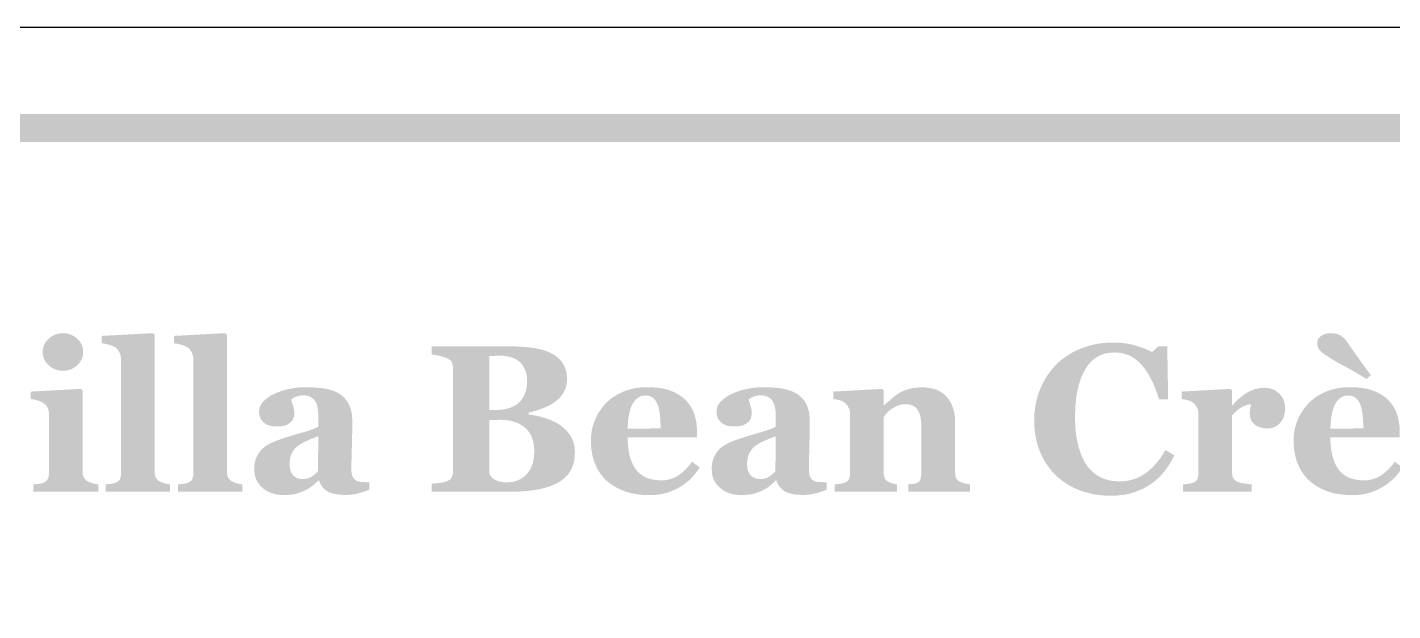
# Model space of a CAD drawing. Header units: millimetres. Extents: x 4 to 272, y 4 to 144.
# Drawn here: x 157.29 to 176.8, y 39.7 to 48.04 of the extents above; entities that cross this region are included whole.
import ezdxf

# ---------------------------------------------------------------- set-up
doc = ezdxf.new("R2010")
doc.units = ezdxf.units.MM
doc.layers.add('CUT', color=1, linetype='Continuous')
doc.layers.add('RASTER', color=7, linetype='Continuous')

msp = doc.modelspace()

# ---------------------------------------------------------------- hatches: boundary and pattern name
at = {"layer": 'RASTER'}
h = msp.add_hatch(color=7, dxfattribs=at)
h.paths.add_polyline_path([(141.2, 44.6), (141.234, 45.116), (141.337, 45.563), (141.509, 45.941), (141.75, 46.25), (142.059, 46.491), (142.438, 46.662), (142.884, 46.766), (143.4, 46.8), (200.6, 46.8), (201.116, 46.766), (201.563, 46.662), (201.941, 46.491), (202.25, 46.25), (202.491, 45.941), (202.663, 45.563), (202.766, 45.116), (202.8, 44.6), (202.8, 31.4), (202.766, 30.884), (202.663, 30.438), (202.491, 30.059), (202.25, 29.75), (201.941, 29.509), (201.563, 29.338), (201.116, 29.234), (200.6, 29.2), (143.4, 29.2), (142.884, 29.234), (142.438, 29.338), (142.059, 29.509), (141.75, 29.75), (141.509, 30.059), (141.337, 30.438), (141.234, 30.884), (141.2, 31.4)])
h.paths.add_polyline_path([(141.6, 44.6), (141.6, 31.4), (141.628, 30.978), (141.712, 30.613), (141.853, 30.303), (142.05, 30.05), (142.303, 29.853), (142.613, 29.712), (142.978, 29.628), (143.4, 29.6), (200.6, 29.6), (201.022, 29.628), (201.388, 29.712), (201.697, 29.853), (201.95, 30.05), (202.147, 30.303), (202.288, 30.612), (202.372, 30.978), (202.4, 31.4), (202.4, 44.6), (202.372, 45.022), (202.288, 45.387), (202.147, 45.697), (201.95, 45.95), (201.697, 46.147), (201.388, 46.288), (201.022, 46.372), (200.6, 46.4), (143.4, 46.4), (142.978, 46.372), (142.613, 46.288), (142.303, 46.147), (142.05, 45.95), (141.853, 45.697), (141.712, 45.387), (141.628, 45.022), (141.6, 44.6)], flags=0)
h = msp.add_hatch(color=7, dxfattribs=at)
h.paths.add_polyline_path([(158.307, 41.4), (157.381, 41.4), (157.381, 41.507), (157.39, 41.508), (157.4, 41.508), (157.409, 41.509), (157.419, 41.51), (157.428, 41.511), (157.437, 41.512), (157.446, 41.513), (157.456, 41.514), (157.465, 41.515), (157.473, 41.517), (157.482, 41.518), (157.49, 41.52), (157.497, 41.522), (157.505, 41.524), (157.512, 41.526), (157.519, 41.529), (157.53, 41.534), (157.54, 41.539), (157.55, 41.544), (157.558, 41.55), (157.566, 41.557), (157.573, 41.564), (157.579, 41.571), (157.584, 41.579), (157.589, 41.588), (157.593, 41.597), (157.596, 41.607), (157.599, 41.618), (157.601, 41.629), (157.602, 41.641), (157.603, 41.653), (157.604, 41.667), (157.604, 42.519), (157.603, 42.532), (157.602, 42.544), (157.6, 42.556), (157.598, 42.567), (157.594, 42.578), (157.59, 42.589), (157.586, 42.599), (157.58, 42.609), (157.574, 42.619), (157.568, 42.628), (157.561, 42.636), (157.554, 42.644), (157.546, 42.652), (157.538, 42.659), (157.53, 42.665), (157.521, 42.671), (157.514, 42.676), (157.507, 42.68), (157.498, 42.684), (157.488, 42.689), (157.478, 42.693), (157.467, 42.697), (157.455, 42.701), (157.442, 42.705), (157.428, 42.709), (157.416, 42.713), (157.403, 42.716), (157.391, 42.718), (157.379, 42.721), (157.367, 42.723), (157.355, 42.724), (157.344, 42.726), (157.344, 42.833), (158.062, 42.871), (158.084, 42.849), (158.084, 41.686), (158.084, 41.673), (158.085, 41.661), (158.087, 41.649), (158.089, 41.638), (158.093, 41.628), (158.096, 41.617), (158.101, 41.608), (158.106, 41.598), (158.112, 41.59), (158.118, 41.582), (158.125, 41.574), (158.133, 41.567), (158.141, 41.561), (158.15, 41.555), (158.159, 41.55), (158.169, 41.545), (158.176, 41.542), (158.184, 41.539), (158.192, 41.536), (158.2, 41.533), (158.208, 41.53), (158.216, 41.527), (158.225, 41.524), (158.233, 41.522), (158.242, 41.519), (158.251, 41.517), (158.26, 41.515), (158.269, 41.513), (158.278, 41.511), (158.288, 41.509), (158.297, 41.508), (158.307, 41.507)])
h.paths.add_polyline_path([(158.093, 43.398), (158.091, 43.371), (158.087, 43.344), (158.081, 43.319), (158.071, 43.295), (158.059, 43.272), (158.045, 43.25), (158.027, 43.228), (158.007, 43.208), (157.985, 43.19), (157.962, 43.174), (157.938, 43.161), (157.914, 43.15), (157.888, 43.141), (157.861, 43.135), (157.833, 43.131), (157.804, 43.13), (157.775, 43.131), (157.747, 43.135), (157.72, 43.141), (157.694, 43.15), (157.669, 43.161), (157.645, 43.174), (157.622, 43.19), (157.6, 43.208), (157.58, 43.228), (157.562, 43.25), (157.548, 43.272), (157.536, 43.295), (157.526, 43.319), (157.52, 43.344), (157.515, 43.371), (157.514, 43.398), (157.515, 43.425), (157.52, 43.452), (157.526, 43.477), (157.536, 43.501), (157.548, 43.525), (157.562, 43.547), (157.58, 43.568), (157.6, 43.588), (157.622, 43.607), (157.645, 43.623), (157.669, 43.637), (157.694, 43.648), (157.72, 43.656), (157.747, 43.663), (157.775, 43.666), (157.804, 43.668), (157.833, 43.666), (157.861, 43.663), (157.888, 43.656), (157.914, 43.648), (157.939, 43.637), (157.963, 43.623), (157.986, 43.607), (158.008, 43.588), (158.028, 43.568), (158.045, 43.547), (158.06, 43.525), (158.072, 43.501), (158.081, 43.477), (158.087, 43.452), (158.091, 43.425), (158.093, 43.398)])
for points in [[(159.333, 41.4), (158.415, 41.4), (158.415, 41.507), (158.425, 41.508), (158.434, 41.508), (158.443, 41.509), (158.453, 41.51), (158.462, 41.511), (158.471, 41.512), (158.48, 41.513), (158.489, 41.514), (158.498, 41.515), (158.506, 41.517), (158.515, 41.518), (158.523, 41.52), (158.531, 41.522), (158.538, 41.524), (158.546, 41.526), (158.553, 41.529), (158.564, 41.534), (158.574, 41.539), (158.584, 41.544), (158.592, 41.55), (158.6, 41.557), (158.606, 41.564), (158.612, 41.571), (158.616, 41.579), (158.62, 41.588), (158.624, 41.597), (158.627, 41.607), (158.629, 41.618), (158.631, 41.629), (158.632, 41.641), (158.633, 41.653), (158.633, 41.667), (158.633, 43.29), (158.633, 43.303), (158.632, 43.317), (158.63, 43.33), (158.628, 43.343), (158.624, 43.356), (158.621, 43.369), (158.616, 43.381), (158.611, 43.393), (158.605, 43.404), (158.598, 43.415), (158.591, 43.425), (158.584, 43.435), (158.576, 43.444), (158.568, 43.452), (158.559, 43.459), (158.55, 43.465), (158.542, 43.47), (158.533, 43.475), (158.524, 43.48), (158.513, 43.484), (158.501, 43.489), (158.489, 43.493), (158.476, 43.498), (158.461, 43.502), (158.447, 43.506), (158.432, 43.51), (158.419, 43.513), (158.405, 43.516), (158.392, 43.518), (158.38, 43.52), (158.368, 43.522), (158.356, 43.523), (158.356, 43.629), (159.093, 43.668), (159.115, 43.644), (159.115, 41.686), (159.116, 41.672), (159.116, 41.66), (159.118, 41.648), (159.12, 41.637), (159.123, 41.626), (159.126, 41.616), (159.13, 41.606), (159.134, 41.598), (159.139, 41.59), (159.145, 41.582), (159.152, 41.575), (159.159, 41.568), (159.167, 41.561), (159.176, 41.555), (159.186, 41.55), (159.196, 41.545), (159.203, 41.542), (159.211, 41.539), (159.218, 41.536), (159.226, 41.533), (159.234, 41.53), (159.241, 41.527), (159.249, 41.524), (159.257, 41.522), (159.266, 41.519), (159.274, 41.517), (159.283, 41.515), (159.292, 41.513), (159.302, 41.511), (159.312, 41.509), (159.323, 41.508), (159.333, 41.507)], [(160.366, 41.4), (159.448, 41.4), (159.448, 41.507), (159.457, 41.508), (159.467, 41.508), (159.476, 41.509), (159.485, 41.51), (159.495, 41.511), (159.504, 41.512), (159.513, 41.513), (159.522, 41.514), (159.531, 41.515), (159.539, 41.517), (159.548, 41.518), (159.556, 41.52), (159.563, 41.522), (159.571, 41.524), (159.578, 41.526), (159.585, 41.529), (159.597, 41.534), (159.607, 41.539), (159.616, 41.544), (159.625, 41.55), (159.632, 41.557), (159.639, 41.564), (159.644, 41.571), (159.649, 41.579), (159.653, 41.588), (159.657, 41.597), (159.659, 41.607), (159.662, 41.618), (159.664, 41.629), (159.665, 41.641), (159.666, 41.653), (159.666, 41.667), (159.666, 43.29), (159.666, 43.303), (159.665, 43.317), (159.663, 43.33), (159.66, 43.343), (159.657, 43.356), (159.653, 43.369), (159.649, 43.381), (159.643, 43.393), (159.637, 43.404), (159.631, 43.415), (159.624, 43.425), (159.617, 43.435), (159.609, 43.444), (159.601, 43.452), (159.592, 43.459), (159.583, 43.465), (159.575, 43.47), (159.566, 43.475), (159.556, 43.48), (159.546, 43.484), (159.534, 43.489), (159.522, 43.493), (159.508, 43.498), (159.494, 43.502), (159.479, 43.506), (159.465, 43.51), (159.451, 43.513), (159.438, 43.516), (159.425, 43.518), (159.413, 43.52), (159.401, 43.522), (159.389, 43.523), (159.389, 43.629), (160.126, 43.668), (160.148, 43.644), (160.148, 41.686), (160.148, 41.672), (160.149, 41.66), (160.151, 41.648), (160.153, 41.637), (160.155, 41.626), (160.159, 41.616), (160.163, 41.606), (160.167, 41.598), (160.172, 41.59), (160.178, 41.582), (160.185, 41.575), (160.192, 41.568), (160.2, 41.561), (160.209, 41.555), (160.218, 41.55), (160.229, 41.545), (160.236, 41.542), (160.243, 41.539), (160.251, 41.536), (160.259, 41.533), (160.266, 41.53), (160.274, 41.527), (160.282, 41.524), (160.29, 41.522), (160.298, 41.519), (160.307, 41.517), (160.316, 41.515), (160.325, 41.513), (160.335, 41.511), (160.345, 41.509), (160.355, 41.508), (160.366, 41.507)], [(172.768, 41.344), (172.711, 41.345), (172.655, 41.349), (172.6, 41.355), (172.546, 41.363), (172.493, 41.373), (172.441, 41.386), (172.39, 41.401), (172.34, 41.418), (172.291, 41.438), (172.243, 41.459), (172.198, 41.483), (172.153, 41.509), (172.111, 41.537), (172.07, 41.567), (172.03, 41.599), (171.993, 41.633), (171.957, 41.668), (171.924, 41.706), (171.893, 41.745), (171.863, 41.787), (171.835, 41.83), (171.81, 41.876), (171.786, 41.924), (171.764, 41.973), (171.745, 42.025), (171.728, 42.077), (171.713, 42.131), (171.702, 42.186), (171.692, 42.243), (171.686, 42.3), (171.682, 42.359), (171.681, 42.42), (171.682, 42.479), (171.686, 42.538), (171.693, 42.596), (171.702, 42.652), (171.714, 42.708), (171.728, 42.762), (171.745, 42.815), (171.765, 42.867), (171.787, 42.918), (171.811, 42.967), (171.838, 43.014), (171.866, 43.059), (171.897, 43.103), (171.93, 43.145), (171.964, 43.185), (172.001, 43.224), (172.04, 43.26), (172.08, 43.294), (172.122, 43.325), (172.166, 43.355), (172.212, 43.383), (172.259, 43.408), (172.309, 43.432), (172.36, 43.453), (172.413, 43.472), (172.467, 43.489), (172.522, 43.503), (172.577, 43.514), (172.634, 43.523), (172.691, 43.529), (172.749, 43.533), (172.809, 43.534), (172.851, 43.534), (172.893, 43.532), (172.934, 43.528), (172.974, 43.524), (173.013, 43.518), (173.051, 43.511), (173.088, 43.502), (173.124, 43.493), (173.158, 43.482), (173.192, 43.471), (173.224, 43.46), (173.255, 43.448), (173.284, 43.436), (173.312, 43.424), (173.339, 43.411), (173.364, 43.398), (173.455, 43.479), (173.582, 43.479), (173.595, 42.72), (173.466, 42.72), (173.438, 42.804), (173.409, 42.882), (173.378, 42.954), (173.345, 43.021), (173.312, 43.082), (173.277, 43.137), (173.24, 43.186), (173.203, 43.23), (173.163, 43.268), (173.122, 43.301), (173.078, 43.329), (173.032, 43.352), (172.984, 43.369), (172.934, 43.382), (172.882, 43.39), (172.828, 43.392), (172.761, 43.388), (172.698, 43.377), (172.64, 43.358), (172.585, 43.332), (172.535, 43.297), (172.489, 43.256), (172.447, 43.207), (172.409, 43.15), (172.375, 43.086), (172.346, 43.016), (172.321, 42.94), (172.301, 42.858), (172.285, 42.77), (172.274, 42.676), (172.267, 42.576), (172.265, 42.469), (172.266, 42.409), (172.268, 42.35), (172.272, 42.294), (172.277, 42.24), (172.284, 42.188), (172.293, 42.139), (172.303, 42.092), (172.314, 42.047), (172.327, 42.004), (172.341, 41.963), (172.355, 41.925), (172.371, 41.889), (172.387, 41.855), (172.405, 41.822), (172.423, 41.793), (172.442, 41.765), (172.464, 41.738), (172.487, 41.713), (172.51, 41.69), (172.535, 41.668), (172.561, 41.649), (172.587, 41.631), (172.615, 41.615), (172.643, 41.601), (172.672, 41.589), (172.702, 41.579), (172.733, 41.57), (172.765, 41.562), (172.797, 41.557), (172.831, 41.553), (172.865, 41.55), (172.899, 41.549), (172.95, 41.551), (172.999, 41.556), (173.047, 41.565), (173.093, 41.577), (173.138, 41.593), (173.182, 41.612), (173.224, 41.635), (173.265, 41.661), (173.305, 41.69), (173.343, 41.724), (173.381, 41.76), (173.418, 41.801), (173.454, 41.845), (173.489, 41.892), (173.524, 41.943), (173.557, 41.998), (173.683, 41.921), (173.667, 41.89), (173.651, 41.859), (173.633, 41.829), (173.616, 41.799), (173.598, 41.771), (173.579, 41.743), (173.559, 41.717), (173.54, 41.691), (173.519, 41.666), (173.498, 41.642), (173.476, 41.618), (173.453, 41.596), (173.429, 41.575), (173.405, 41.554), (173.379, 41.534), (173.354, 41.516), (173.324, 41.496), (173.294, 41.478), (173.263, 41.46), (173.232, 41.444), (173.199, 41.429), (173.166, 41.415), (173.132, 41.402), (173.098, 41.39), (173.062, 41.379), (173.025, 41.37), (172.986, 41.362), (172.945, 41.356), (172.903, 41.351), (172.86, 41.347), (172.814, 41.345), (172.768, 41.344)], [(170.764, 41.4), (169.882, 41.4), (169.882, 41.507), (169.889, 41.508), (169.896, 41.508), (169.904, 41.509), (169.913, 41.51), (169.921, 41.511), (169.93, 41.512), (169.94, 41.513), (169.949, 41.514), (169.959, 41.515), (169.968, 41.517), (169.976, 41.518), (169.984, 41.52), (169.991, 41.522), (169.998, 41.524), (170.004, 41.526), (170.009, 41.529), (170.017, 41.533), (170.024, 41.538), (170.03, 41.543), (170.036, 41.549), (170.041, 41.555), (170.046, 41.561), (170.05, 41.568), (170.053, 41.576), (170.056, 41.584), (170.059, 41.593), (170.061, 41.603), (170.063, 41.614), (170.065, 41.626), (170.066, 41.638), (170.066, 41.652), (170.066, 41.667), (170.066, 42.352), (170.066, 42.388), (170.063, 42.422), (170.059, 42.454), (170.053, 42.483), (170.045, 42.51), (170.036, 42.535), (170.024, 42.557), (170.011, 42.577), (169.997, 42.595), (169.981, 42.61), (169.963, 42.623), (169.944, 42.634), (169.922, 42.642), (169.9, 42.648), (169.876, 42.651), (169.85, 42.652), (169.835, 42.652), (169.821, 42.651), (169.807, 42.65), (169.793, 42.648), (169.78, 42.646), (169.766, 42.643), (169.753, 42.639), (169.74, 42.635), (169.728, 42.63), (169.715, 42.625), (169.703, 42.619), (169.69, 42.613), (169.678, 42.607), (169.666, 42.599), (169.654, 42.592), (169.642, 42.584), (169.631, 42.576), (169.621, 42.569), (169.612, 42.561), (169.603, 42.554), (169.595, 42.546), (169.587, 42.539), (169.58, 42.531), (169.573, 42.524), (169.567, 42.516), (169.561, 42.509), (169.555, 42.501), (169.55, 42.495), (169.545, 42.488), (169.54, 42.482), (169.535, 42.475), (169.53, 42.469), (169.53, 41.683), (169.531, 41.67), (169.531, 41.658), (169.532, 41.647), (169.534, 41.636), (169.536, 41.625), (169.539, 41.615), (169.541, 41.606), (169.545, 41.597), (169.549, 41.589), (169.553, 41.581), (169.559, 41.574), (169.564, 41.567), (169.571, 41.561), (169.578, 41.555), (169.585, 41.55), (169.593, 41.545), (169.599, 41.542), (169.606, 41.539), (169.612, 41.536), (169.62, 41.533), (169.627, 41.53), (169.635, 41.527), (169.643, 41.524), (169.652, 41.522), (169.661, 41.519), (169.669, 41.517), (169.678, 41.515), (169.687, 41.513), (169.695, 41.511), (169.704, 41.509), (169.712, 41.508), (169.721, 41.507), (169.721, 41.4), (168.83, 41.4), (168.83, 41.507), (168.839, 41.508), (168.848, 41.509), (168.858, 41.509), (168.867, 41.51), (168.876, 41.511), (168.885, 41.513), (168.895, 41.514), (168.904, 41.515), (168.913, 41.516), (168.922, 41.518), (168.931, 41.519), (168.939, 41.521), (168.946, 41.523), (168.954, 41.525), (168.961, 41.527), (168.968, 41.529), (168.979, 41.533), (168.989, 41.538), (168.999, 41.543), (169.007, 41.549), (169.015, 41.556), (169.022, 41.563), (169.027, 41.571), (169.032, 41.579), (169.036, 41.587), (169.04, 41.597), (169.043, 41.607), (169.045, 41.618), (169.047, 41.629), (169.049, 41.641), (169.05, 41.653), (169.05, 41.667), (169.05, 42.519), (169.049, 42.53), (169.048, 42.542), (169.047, 42.553), (169.044, 42.564), (169.041, 42.575), (169.037, 42.586), (169.032, 42.597), (169.026, 42.608), (169.02, 42.619), (169.014, 42.629), (169.007, 42.639), (168.999, 42.648), (168.991, 42.657), (168.983, 42.665), (168.974, 42.673), (168.965, 42.68), (168.958, 42.685), (168.951, 42.689), (168.943, 42.693), (168.935, 42.696), (168.926, 42.7), (168.917, 42.703), (168.908, 42.707), (168.898, 42.71), (168.888, 42.712), (168.878, 42.715), (168.867, 42.717), (168.856, 42.719), (168.845, 42.721), (168.833, 42.723), (168.822, 42.724), (168.81, 42.726), (168.81, 42.833), (169.508, 42.871), (169.53, 42.849), (169.53, 42.636), (169.536, 42.636), (169.547, 42.646), (169.558, 42.656), (169.569, 42.666), (169.582, 42.677), (169.594, 42.688), (169.608, 42.699), (169.621, 42.712), (169.636, 42.724), (169.65, 42.737), (169.664, 42.749), (169.678, 42.76), (169.692, 42.771), (169.706, 42.781), (169.719, 42.79), (169.732, 42.799), (169.744, 42.808), (169.758, 42.816), (169.773, 42.825), (169.79, 42.833), (169.807, 42.84), (169.825, 42.848), (169.844, 42.855), (169.865, 42.861), (169.886, 42.868), (169.908, 42.874), (169.931, 42.879), (169.954, 42.883), (169.977, 42.886), (170.001, 42.889), (170.025, 42.891), (170.049, 42.892), (170.074, 42.893), (170.132, 42.891), (170.186, 42.884), (170.236, 42.874), (170.283, 42.859), (170.326, 42.84), (170.365, 42.816), (170.4, 42.789), (170.432, 42.757), (170.46, 42.722), (170.484, 42.684), (170.505, 42.643), (170.521, 42.6), (170.534, 42.553), (170.544, 42.504), (170.549, 42.452), (170.551, 42.398), (170.551, 41.68), (170.552, 41.667), (170.552, 41.654), (170.554, 41.642), (170.555, 41.631), (170.558, 41.621), (170.56, 41.611), (170.564, 41.602), (170.567, 41.593), (170.572, 41.586), (170.577, 41.578), (170.583, 41.571), (170.59, 41.564), (170.598, 41.558), (170.607, 41.552), (170.617, 41.547), (170.627, 41.542), (170.633, 41.54), (170.64, 41.537), (170.647, 41.534), (170.654, 41.532), (170.661, 41.529), (170.669, 41.527), (170.677, 41.524), (170.685, 41.522), (170.694, 41.519), (170.703, 41.517), (170.712, 41.515), (170.722, 41.513), (170.732, 41.511), (170.742, 41.509), (170.753, 41.508), (170.764, 41.507)], [(175.267, 42.585), (175.266, 42.558), (175.262, 42.531), (175.257, 42.505), (175.249, 42.481), (175.24, 42.456), (175.228, 42.433), (175.214, 42.411), (175.198, 42.39), (175.18, 42.37), (175.161, 42.353), (175.14, 42.338), (175.118, 42.326), (175.095, 42.317), (175.07, 42.311), (175.044, 42.307), (175.016, 42.305), (174.99, 42.306), (174.965, 42.309), (174.941, 42.313), (174.917, 42.319), (174.895, 42.326), (174.874, 42.336), (174.854, 42.347), (174.835, 42.359), (174.818, 42.374), (174.803, 42.39), (174.79, 42.407), (174.78, 42.426), (174.772, 42.447), (174.766, 42.47), (174.762, 42.494), (174.761, 42.519), (174.761, 42.532), (174.762, 42.543), (174.762, 42.554), (174.763, 42.565), (174.764, 42.574), (174.765, 42.583), (174.767, 42.591), (174.769, 42.599), (174.77, 42.606), (174.772, 42.613), (174.774, 42.62), (174.776, 42.627), (174.777, 42.633), (174.779, 42.64), (174.78, 42.646), (174.782, 42.652), (174.765, 42.651), (174.748, 42.648), (174.73, 42.644), (174.713, 42.639), (174.695, 42.633), (174.677, 42.625), (174.658, 42.616), (174.64, 42.606), (174.621, 42.594), (174.603, 42.582), (174.586, 42.568), (174.569, 42.554), (174.553, 42.539), (174.537, 42.523), (174.522, 42.506), (174.508, 42.488), (174.508, 41.684), (174.508, 41.672), (174.509, 41.66), (174.51, 41.648), (174.512, 41.637), (174.514, 41.627), (174.517, 41.617), (174.52, 41.608), (174.524, 41.599), (174.528, 41.591), (174.533, 41.583), (174.539, 41.576), (174.546, 41.569), (174.553, 41.563), (174.56, 41.557), (174.569, 41.551), (174.578, 41.546), (174.587, 41.543), (174.597, 41.539), (174.608, 41.535), (174.62, 41.532), (174.634, 41.528), (174.649, 41.525), (174.665, 41.522), (174.683, 41.519), (174.7, 41.517), (174.717, 41.514), (174.732, 41.512), (174.745, 41.511), (174.758, 41.509), (174.769, 41.508), (174.779, 41.507), (174.788, 41.507), (174.788, 41.4), (173.808, 41.4), (173.808, 41.507), (173.817, 41.508), (173.826, 41.509), (173.835, 41.509), (173.844, 41.51), (173.854, 41.511), (173.863, 41.513), (173.872, 41.514), (173.882, 41.515), (173.891, 41.516), (173.9, 41.518), (173.908, 41.519), (173.916, 41.521), (173.924, 41.523), (173.931, 41.525), (173.939, 41.527), (173.945, 41.529), (173.957, 41.533), (173.967, 41.538), (173.976, 41.543), (173.985, 41.549), (173.992, 41.556), (173.999, 41.563), (174.005, 41.571), (174.01, 41.579), (174.014, 41.587), (174.017, 41.597), (174.02, 41.607), (174.023, 41.618), (174.025, 41.629), (174.026, 41.641), (174.027, 41.653), (174.027, 41.667), (174.027, 42.519), (174.027, 42.532), (174.026, 42.545), (174.024, 42.557), (174.021, 42.569), (174.018, 42.581), (174.013, 42.592), (174.008, 42.603), (174.002, 42.614), (173.996, 42.624), (173.989, 42.633), (173.982, 42.643), (173.975, 42.651), (173.967, 42.659), (173.959, 42.667), (173.951, 42.674), (173.942, 42.68), (173.936, 42.685), (173.928, 42.689), (173.921, 42.693), (173.913, 42.696), (173.904, 42.7), (173.895, 42.703), (173.886, 42.707), (173.876, 42.71), (173.866, 42.712), (173.855, 42.715), (173.844, 42.717), (173.833, 42.719), (173.822, 42.721), (173.811, 42.723), (173.799, 42.724), (173.787, 42.726), (173.787, 42.833), (174.486, 42.871), (174.508, 42.849), (174.508, 42.636), (174.514, 42.636), (174.539, 42.665), (174.565, 42.692), (174.591, 42.717), (174.618, 42.741), (174.645, 42.763), (174.672, 42.784), (174.7, 42.803), (174.728, 42.82), (174.757, 42.836), (174.786, 42.849), (174.815, 42.861), (174.844, 42.87), (174.874, 42.877), (174.904, 42.883), (174.934, 42.886), (174.965, 42.887), (174.998, 42.886), (175.03, 42.882), (175.059, 42.875), (175.088, 42.866), (175.114, 42.854), (175.139, 42.839), (175.162, 42.822), (175.184, 42.803), (175.203, 42.781), (175.22, 42.757), (175.234, 42.733), (175.246, 42.706), (175.255, 42.678), (175.261, 42.649), (175.265, 42.618), (175.267, 42.585)]]:
    msp.add_hatch(color=7, dxfattribs=at).paths.add_polyline_path(points)
h = msp.add_hatch(color=7, dxfattribs=at)
h.paths.add_polyline_path([(176.942, 41.75), (176.929, 41.729), (176.915, 41.709), (176.901, 41.689), (176.886, 41.669), (176.87, 41.649), (176.854, 41.63), (176.836, 41.611), (176.819, 41.593), (176.8, 41.574), (176.781, 41.557), (176.761, 41.54), (176.741, 41.524), (176.72, 41.508), (176.699, 41.494), (176.677, 41.479), (176.654, 41.466), (176.629, 41.452), (176.605, 41.44), (176.58, 41.428), (176.555, 41.417), (176.53, 41.407), (176.505, 41.398), (176.48, 41.389), (176.455, 41.382), (176.43, 41.375), (176.403, 41.369), (176.376, 41.364), (176.347, 41.36), (176.318, 41.357), (176.288, 41.355), (176.257, 41.354), (176.225, 41.353), (176.171, 41.354), (176.12, 41.357), (176.07, 41.362), (176.023, 41.369), (175.977, 41.377), (175.933, 41.388), (175.891, 41.4), (175.85, 41.415), (175.812, 41.431), (175.775, 41.448), (175.74, 41.467), (175.707, 41.487), (175.675, 41.508), (175.645, 41.531), (175.617, 41.555), (175.59, 41.58), (175.566, 41.607), (175.542, 41.635), (175.521, 41.663), (175.501, 41.694), (175.482, 41.725), (175.466, 41.757), (175.451, 41.791), (175.437, 41.826), (175.425, 41.861), (175.415, 41.898), (175.406, 41.935), (175.399, 41.973), (175.394, 42.012), (175.39, 42.051), (175.388, 42.091), (175.387, 42.132), (175.388, 42.17), (175.39, 42.206), (175.394, 42.243), (175.4, 42.279), (175.408, 42.314), (175.418, 42.35), (175.429, 42.384), (175.442, 42.419), (175.456, 42.453), (175.472, 42.485), (175.489, 42.517), (175.508, 42.548), (175.528, 42.578), (175.55, 42.607), (175.573, 42.635), (175.598, 42.663), (175.623, 42.688), (175.651, 42.712), (175.68, 42.735), (175.71, 42.757), (175.742, 42.777), (175.776, 42.796), (175.812, 42.814), (175.849, 42.831), (175.887, 42.846), (175.927, 42.859), (175.968, 42.87), (176.009, 42.879), (176.052, 42.887), (176.096, 42.892), (176.142, 42.895), (176.188, 42.896), (176.238, 42.895), (176.286, 42.892), (176.331, 42.889), (176.375, 42.883), (176.416, 42.876), (176.454, 42.868), (176.491, 42.857), (176.525, 42.846), (176.557, 42.833), (176.588, 42.819), (176.617, 42.803), (176.645, 42.786), (176.672, 42.769), (176.697, 42.75), (176.721, 42.729), (176.743, 42.708), (176.763, 42.687), (176.782, 42.664), (176.799, 42.641), (176.815, 42.617), (176.83, 42.592), (176.843, 42.566), (176.855, 42.539), (176.865, 42.511), (176.874, 42.483), (176.881, 42.454), (176.888, 42.424), (176.893, 42.395), (176.897, 42.365), (176.9, 42.335), (176.902, 42.304), (176.903, 42.273), (176.903, 42.178), (175.913, 42.178), (175.914, 42.105), (175.92, 42.037), (175.929, 41.973), (175.942, 41.913), (175.958, 41.859), (175.978, 41.808), (176.001, 41.762), (176.028, 41.721), (176.059, 41.684), (176.095, 41.652), (176.134, 41.625), (176.178, 41.603), (176.226, 41.586), (176.279, 41.574), (176.335, 41.567), (176.396, 41.564), (176.43, 41.565), (176.463, 41.569), (176.495, 41.575), (176.527, 41.583), (176.557, 41.594), (176.587, 41.606), (176.616, 41.622), (176.644, 41.64), (176.671, 41.659), (176.696, 41.68), (176.721, 41.702), (176.745, 41.725), (176.768, 41.75), (176.79, 41.775), (176.811, 41.802), (176.831, 41.831)])
h.paths.add_polyline_path([(176.383, 42.307), (176.383, 42.329), (176.382, 42.351), (176.382, 42.373), (176.381, 42.396), (176.379, 42.418), (176.378, 42.441), (176.376, 42.464), (176.374, 42.487), (176.372, 42.509), (176.369, 42.531), (176.366, 42.551), (176.362, 42.571), (176.358, 42.589), (176.353, 42.606), (176.349, 42.623), (176.343, 42.638), (176.337, 42.654), (176.33, 42.67), (176.322, 42.685), (176.314, 42.698), (176.305, 42.711), (176.296, 42.722), (176.286, 42.732), (176.275, 42.742), (176.264, 42.75), (176.252, 42.757), (176.24, 42.763), (176.226, 42.768), (176.212, 42.772), (176.198, 42.775), (176.182, 42.776), (176.166, 42.777), (176.139, 42.775), (176.112, 42.77), (176.088, 42.761), (176.065, 42.748), (176.043, 42.732), (176.022, 42.713), (176.003, 42.689), (175.986, 42.663), (175.97, 42.632), (175.956, 42.597), (175.944, 42.558), (175.934, 42.515), (175.926, 42.468), (175.919, 42.416), (175.915, 42.361), (175.913, 42.301)], flags=0)
h.paths.add_polyline_path([(176.491, 43.068), (176.43, 43.013), (176.371, 43.048), (176.316, 43.081), (176.264, 43.111), (176.216, 43.139), (176.172, 43.164), (176.132, 43.187), (176.096, 43.207), (176.063, 43.224), (176.032, 43.241), (176.003, 43.257), (175.975, 43.273), (175.948, 43.288), (175.922, 43.304), (175.897, 43.319), (175.874, 43.335), (175.851, 43.35), (175.834, 43.361), (175.819, 43.372), (175.805, 43.383), (175.792, 43.394), (175.781, 43.404), (175.77, 43.414), (175.761, 43.423), (175.754, 43.432), (175.747, 43.442), (175.741, 43.453), (175.736, 43.464), (175.732, 43.477), (175.729, 43.491), (175.727, 43.506), (175.726, 43.522), (175.725, 43.539), (175.726, 43.552), (175.729, 43.564), (175.733, 43.576), (175.739, 43.588), (175.747, 43.599), (175.757, 43.61), (175.768, 43.62), (175.781, 43.629), (175.796, 43.638), (175.811, 43.646), (175.826, 43.653), (175.841, 43.658), (175.857, 43.662), (175.874, 43.665), (175.891, 43.667), (175.908, 43.668), (175.93, 43.667), (175.951, 43.666), (175.97, 43.664), (175.988, 43.661), (176.006, 43.657), (176.022, 43.652), (176.037, 43.647), (176.05, 43.64), (176.064, 43.633), (176.078, 43.622), (176.092, 43.61), (176.107, 43.596), (176.122, 43.579), (176.138, 43.56), (176.154, 43.539), (176.17, 43.515), (176.183, 43.497), (176.197, 43.477), (176.212, 43.456), (176.227, 43.433), (176.244, 43.409), (176.262, 43.384), (176.281, 43.357), (176.302, 43.328), (176.323, 43.299), (176.344, 43.269), (176.367, 43.237), (176.39, 43.205), (176.414, 43.172), (176.439, 43.139), (176.465, 43.104), (176.491, 43.068)])
h = msp.add_hatch(color=7, dxfattribs=at)
h.paths.add_polyline_path([(164.907, 42.354), (164.93, 42.337), (164.952, 42.319), (164.973, 42.301), (164.992, 42.281), (165.011, 42.26), (165.028, 42.238), (165.044, 42.216), (165.06, 42.192), (165.073, 42.167), (165.085, 42.141), (165.095, 42.114), (165.104, 42.086), (165.11, 42.057), (165.115, 42.026), (165.117, 41.995), (165.118, 41.963), (165.117, 41.924), (165.114, 41.886), (165.109, 41.851), (165.102, 41.817), (165.092, 41.784), (165.081, 41.753), (165.067, 41.723), (165.052, 41.695), (165.034, 41.669), (165.015, 41.643), (164.993, 41.62), (164.97, 41.598), (164.946, 41.577), (164.919, 41.557), (164.891, 41.54), (164.86, 41.523), (164.827, 41.507), (164.792, 41.492), (164.756, 41.478), (164.718, 41.466), (164.68, 41.454), (164.64, 41.444), (164.599, 41.435), (164.556, 41.428), (164.512, 41.421), (164.467, 41.416), (164.419, 41.411), (164.369, 41.407), (164.318, 41.404), (164.264, 41.402), (164.209, 41.4), (164.151, 41.4), (163.072, 41.4), (163.072, 41.514), (163.083, 41.515), (163.096, 41.517), (163.109, 41.518), (163.123, 41.52), (163.138, 41.521), (163.153, 41.523), (163.169, 41.525), (163.186, 41.527), (163.203, 41.53), (163.218, 41.532), (163.232, 41.534), (163.245, 41.537), (163.256, 41.54), (163.266, 41.542), (163.275, 41.545), (163.283, 41.548), (163.296, 41.554), (163.308, 41.56), (163.319, 41.566), (163.328, 41.573), (163.337, 41.581), (163.345, 41.589), (163.351, 41.597), (163.357, 41.606), (163.361, 41.615), (163.365, 41.625), (163.369, 41.636), (163.372, 41.647), (163.374, 41.659), (163.375, 41.672), (163.376, 41.685), (163.376, 41.699), (163.376, 43.164), (163.376, 43.177), (163.375, 43.189), (163.374, 43.201), (163.372, 43.212), (163.37, 43.223), (163.367, 43.233), (163.364, 43.242), (163.36, 43.252), (163.356, 43.26), (163.349, 43.269), (163.342, 43.277), (163.333, 43.285), (163.322, 43.292), (163.311, 43.299), (163.297, 43.306), (163.283, 43.313), (163.271, 43.318), (163.259, 43.322), (163.247, 43.326), (163.234, 43.33), (163.22, 43.334), (163.206, 43.338), (163.192, 43.341), (163.177, 43.345), (163.162, 43.348), (163.148, 43.35), (163.134, 43.353), (163.121, 43.356), (163.108, 43.358), (163.095, 43.36), (163.083, 43.362), (163.072, 43.364), (163.072, 43.479), (164.201, 43.479), (164.304, 43.477), (164.399, 43.471), (164.488, 43.462), (164.568, 43.449), (164.641, 43.433), (164.707, 43.413), (164.765, 43.389), (164.816, 43.361), (164.861, 43.33), (164.899, 43.296), (164.932, 43.258), (164.958, 43.216), (164.979, 43.171), (164.994, 43.123), (165.002, 43.071), (165.005, 43.016), (165.005, 42.99), (165.003, 42.965), (164.999, 42.94), (164.995, 42.917), (164.989, 42.894), (164.981, 42.872), (164.973, 42.851), (164.963, 42.83), (164.952, 42.811), (164.939, 42.792), (164.926, 42.774), (164.911, 42.756), (164.895, 42.739), (164.879, 42.723), (164.861, 42.707), (164.841, 42.692), (164.823, 42.679), (164.804, 42.666), (164.784, 42.653), (164.763, 42.641), (164.741, 42.63), (164.718, 42.619), (164.694, 42.608), (164.67, 42.598), (164.645, 42.589), (164.619, 42.579), (164.593, 42.57), (164.567, 42.562), (164.54, 42.554), (164.512, 42.546), (164.484, 42.539), (164.456, 42.532), (164.456, 42.504), (164.485, 42.501), (164.514, 42.497), (164.543, 42.492), (164.573, 42.486), (164.602, 42.479), (164.632, 42.472), (164.663, 42.463), (164.693, 42.454), (164.724, 42.444), (164.753, 42.433), (164.781, 42.422), (164.808, 42.409), (164.835, 42.397), (164.86, 42.383), (164.884, 42.369), (164.907, 42.354)])
h.paths.add_polyline_path([(164.436, 42.979), (164.434, 43.021), (164.429, 43.061), (164.422, 43.098), (164.411, 43.133), (164.397, 43.165), (164.381, 43.196), (164.361, 43.223), (164.338, 43.249), (164.312, 43.271), (164.283, 43.291), (164.251, 43.308), (164.216, 43.321), (164.178, 43.332), (164.137, 43.339), (164.093, 43.344), (164.046, 43.345), (164.039, 43.345), (164.031, 43.345), (164.023, 43.345), (164.014, 43.345), (164.005, 43.344), (163.995, 43.344), (163.984, 43.344), (163.973, 43.343), (163.962, 43.343), (163.952, 43.342), (163.942, 43.342), (163.932, 43.341), (163.922, 43.341), (163.913, 43.34), (163.905, 43.34), (163.896, 43.339), (163.896, 42.569), (163.973, 42.569), (164.03, 42.571), (164.084, 42.576), (164.133, 42.584), (164.179, 42.597), (164.221, 42.612), (164.259, 42.631), (164.293, 42.654), (164.323, 42.68), (164.349, 42.708), (164.372, 42.74), (164.391, 42.774), (164.407, 42.81), (164.42, 42.848), (164.428, 42.89), (164.434, 42.933), (164.436, 42.979)], flags=0)
h.paths.add_polyline_path([(164.538, 41.982), (164.536, 42.034), (164.53, 42.084), (164.52, 42.13), (164.506, 42.173), (164.488, 42.213), (164.466, 42.25), (164.439, 42.284), (164.409, 42.314), (164.375, 42.341), (164.338, 42.365), (164.297, 42.385), (164.252, 42.401), (164.204, 42.414), (164.152, 42.423), (164.097, 42.428), (164.039, 42.43), (164.031, 42.43), (164.024, 42.43), (164.015, 42.429), (164.006, 42.429), (163.997, 42.429), (163.987, 42.429), (163.976, 42.428), (163.965, 42.428), (163.953, 42.427), (163.943, 42.427), (163.933, 42.426), (163.924, 42.426), (163.916, 42.425), (163.909, 42.425), (163.902, 42.424), (163.896, 42.424), (163.896, 41.664), (163.901, 41.65), (163.907, 41.638), (163.914, 41.625), (163.924, 41.614), (163.935, 41.603), (163.948, 41.592), (163.962, 41.582), (163.979, 41.572), (163.996, 41.563), (164.015, 41.556), (164.034, 41.549), (164.055, 41.544), (164.076, 41.54), (164.098, 41.537), (164.121, 41.535), (164.146, 41.535), (164.188, 41.537), (164.229, 41.542), (164.267, 41.551), (164.304, 41.564), (164.338, 41.581), (164.37, 41.601), (164.401, 41.624), (164.429, 41.652), (164.455, 41.683), (164.477, 41.716), (164.495, 41.753), (164.511, 41.793), (164.523, 41.836), (164.531, 41.881), (164.536, 41.93), (164.538, 41.982)], flags=0)
h = msp.add_hatch(color=7, dxfattribs=at)
h.paths.add_polyline_path([(162.181, 41.431), (162.165, 41.424), (162.147, 41.417), (162.13, 41.411), (162.111, 41.404), (162.091, 41.398), (162.071, 41.391), (162.05, 41.385), (162.029, 41.379), (162.007, 41.374), (161.984, 41.369), (161.961, 41.365), (161.938, 41.362), (161.915, 41.359), (161.891, 41.358), (161.867, 41.356), (161.843, 41.356), (161.799, 41.357), (161.759, 41.359), (161.721, 41.364), (161.686, 41.369), (161.655, 41.377), (161.626, 41.386), (161.6, 41.397), (161.578, 41.41), (161.557, 41.424), (161.539, 41.439), (161.522, 41.456), (161.506, 41.475), (161.493, 41.494), (161.481, 41.516), (161.47, 41.538), (161.462, 41.563), (161.453, 41.563), (161.441, 41.55), (161.428, 41.539), (161.416, 41.527), (161.404, 41.516), (161.392, 41.506), (161.38, 41.496), (161.369, 41.487), (161.357, 41.478), (161.346, 41.469), (161.334, 41.461), (161.322, 41.453), (161.309, 41.445), (161.297, 41.438), (161.284, 41.431), (161.271, 41.424), (161.258, 41.418), (161.241, 41.41), (161.224, 41.403), (161.207, 41.396), (161.191, 41.39), (161.174, 41.384), (161.158, 41.379), (161.142, 41.374), (161.126, 41.37), (161.109, 41.366), (161.091, 41.363), (161.071, 41.361), (161.049, 41.358), (161.026, 41.357), (161.002, 41.356), (160.976, 41.355), (160.948, 41.355), (160.906, 41.356), (160.866, 41.361), (160.827, 41.369), (160.79, 41.38), (160.755, 41.394), (160.721, 41.411), (160.689, 41.431), (160.658, 41.455), (160.63, 41.481), (160.605, 41.509), (160.585, 41.539), (160.568, 41.572), (160.554, 41.606), (160.545, 41.642), (160.539, 41.68), (160.538, 41.721), (160.538, 41.744), (160.539, 41.767), (160.541, 41.788), (160.544, 41.809), (160.548, 41.829), (160.552, 41.848), (160.558, 41.866), (160.564, 41.883), (160.571, 41.899), (160.579, 41.915), (160.587, 41.93), (160.596, 41.945), (160.606, 41.96), (160.616, 41.974), (160.627, 41.988), (160.639, 42.001), (160.65, 42.012), (160.662, 42.023), (160.674, 42.033), (160.686, 42.043), (160.699, 42.053), (160.712, 42.062), (160.726, 42.07), (160.74, 42.078), (160.755, 42.086), (160.77, 42.093), (160.785, 42.101), (160.801, 42.108), (160.817, 42.115), (160.833, 42.122), (160.85, 42.129), (160.867, 42.135), (160.901, 42.147), (160.936, 42.16), (160.973, 42.172), (161.012, 42.185), (161.053, 42.197), (161.095, 42.21), (161.138, 42.223), (161.184, 42.236), (161.228, 42.249), (161.27, 42.261), (161.308, 42.273), (161.343, 42.285), (161.375, 42.296), (161.404, 42.308), (161.43, 42.318), (161.453, 42.329), (161.453, 42.469), (161.453, 42.479), (161.453, 42.489), (161.452, 42.5), (161.452, 42.512), (161.451, 42.524), (161.45, 42.537), (161.449, 42.551), (161.447, 42.566), (161.446, 42.581), (161.444, 42.595), (161.441, 42.608), (161.438, 42.621), (161.435, 42.634), (161.431, 42.645), (161.427, 42.657), (161.422, 42.667), (161.417, 42.679), (161.411, 42.69), (161.404, 42.7), (161.396, 42.71), (161.388, 42.72), (161.378, 42.729), (161.369, 42.738), (161.358, 42.746), (161.346, 42.754), (161.334, 42.76), (161.321, 42.766), (161.307, 42.77), (161.292, 42.774), (161.276, 42.776), (161.26, 42.778), (161.242, 42.778), (161.226, 42.778), (161.211, 42.777), (161.197, 42.776), (161.183, 42.774), (161.17, 42.771), (161.157, 42.768), (161.146, 42.764), (161.135, 42.76), (161.124, 42.756), (161.114, 42.751), (161.104, 42.746), (161.096, 42.742), (161.087, 42.737), (161.079, 42.732), (161.072, 42.728), (161.065, 42.723), (161.066, 42.715), (161.068, 42.706), (161.071, 42.696), (161.073, 42.686), (161.077, 42.674), (161.081, 42.662), (161.085, 42.648), (161.09, 42.633), (161.095, 42.618), (161.099, 42.604), (161.102, 42.589), (161.105, 42.574), (161.107, 42.56), (161.109, 42.546), (161.11, 42.532), (161.11, 42.518), (161.11, 42.511), (161.11, 42.504), (161.108, 42.497), (161.107, 42.49), (161.105, 42.482), (161.103, 42.473), (161.1, 42.465), (161.097, 42.455), (161.094, 42.446), (161.09, 42.438), (161.086, 42.43), (161.081, 42.422), (161.076, 42.415), (161.071, 42.408), (161.065, 42.402), (161.059, 42.396), (161.051, 42.389), (161.042, 42.382), (161.033, 42.376), (161.023, 42.37), (161.014, 42.365), (161.004, 42.36), (160.994, 42.355), (160.984, 42.351), (160.973, 42.347), (160.96, 42.344), (160.946, 42.341), (160.931, 42.339), (160.914, 42.337), (160.896, 42.336), (160.876, 42.335), (160.855, 42.335), (160.826, 42.335), (160.798, 42.338), (160.772, 42.343), (160.747, 42.349), (160.725, 42.358), (160.705, 42.368), (160.686, 42.38), (160.669, 42.394), (160.655, 42.409), (160.642, 42.426), (160.631, 42.443), (160.622, 42.462), (160.615, 42.482), (160.61, 42.503), (160.607, 42.525), (160.606, 42.548), (160.607, 42.569), (160.611, 42.588), (160.616, 42.608), (160.623, 42.626), (160.632, 42.644), (160.643, 42.662), (160.656, 42.679), (160.672, 42.696), (160.688, 42.712), (160.706, 42.727), (160.725, 42.741), (160.744, 42.755), (160.764, 42.768), (160.785, 42.781), (160.808, 42.792), (160.831, 42.803), (160.854, 42.814), (160.878, 42.824), (160.904, 42.833), (160.93, 42.842), (160.957, 42.851), (160.985, 42.858), (161.013, 42.865), (161.043, 42.871), (161.073, 42.877), (161.102, 42.882), (161.131, 42.886), (161.159, 42.89), (161.186, 42.892), (161.213, 42.894), (161.24, 42.895), (161.266, 42.896), (161.301, 42.895), (161.335, 42.895), (161.369, 42.893), (161.402, 42.891), (161.434, 42.889), (161.466, 42.886), (161.496, 42.883), (161.526, 42.879), (161.556, 42.874), (161.584, 42.868), (161.612, 42.861), (161.639, 42.853), (161.666, 42.844), (161.691, 42.833), (161.716, 42.822), (161.74, 42.809), (161.762, 42.796), (161.783, 42.781), (161.803, 42.764), (161.822, 42.746), (161.839, 42.727), (161.855, 42.706), (161.871, 42.684), (161.885, 42.66), (161.897, 42.635), (161.908, 42.608), (161.917, 42.579), (161.925, 42.548), (161.93, 42.516), (161.935, 42.481), (161.937, 42.445), (161.938, 42.406), (161.938, 42.364), (161.938, 42.32), (161.937, 42.274), (161.936, 42.225), (161.935, 42.175), (161.934, 42.123), (161.933, 42.07), (161.931, 42.014), (161.93, 41.959), (161.929, 41.91), (161.927, 41.865), (161.926, 41.826), (161.926, 41.791), (161.925, 41.761), (161.925, 41.735), (161.925, 41.715), (161.925, 41.699), (161.926, 41.684), (161.928, 41.669), (161.93, 41.656), (161.933, 41.643), (161.936, 41.632), (161.94, 41.621), (161.945, 41.611), (161.95, 41.602), (161.956, 41.593), (161.962, 41.585), (161.97, 41.578), (161.978, 41.571), (161.986, 41.565), (161.995, 41.559), (162.005, 41.554), (162.012, 41.551), (162.02, 41.549), (162.028, 41.546), (162.037, 41.544), (162.048, 41.543), (162.059, 41.542), (162.071, 41.541), (162.084, 41.54), (162.097, 41.539), (162.11, 41.539), (162.123, 41.539), (162.135, 41.538), (162.147, 41.538), (162.159, 41.538), (162.17, 41.538), (162.181, 41.538)])
h.paths.add_polyline_path([(161.453, 42.194), (161.433, 42.187), (161.412, 42.18), (161.392, 42.172), (161.371, 42.164), (161.351, 42.156), (161.331, 42.148), (161.311, 42.139), (161.291, 42.13), (161.271, 42.121), (161.252, 42.112), (161.234, 42.103), (161.217, 42.093), (161.201, 42.084), (161.186, 42.074), (161.172, 42.065), (161.159, 42.055), (161.146, 42.044), (161.133, 42.033), (161.121, 42.021), (161.11, 42.008), (161.1, 41.995), (161.091, 41.98), (161.082, 41.966), (161.074, 41.95), (161.067, 41.934), (161.06, 41.917), (161.055, 41.899), (161.051, 41.881), (161.047, 41.862), (161.045, 41.842), (161.043, 41.821), (161.043, 41.8), (161.044, 41.772), (161.046, 41.747), (161.05, 41.723), (161.056, 41.701), (161.063, 41.682), (161.072, 41.664), (161.083, 41.648), (161.095, 41.634), (161.108, 41.622), (161.122, 41.612), (161.137, 41.603), (161.153, 41.596), (161.169, 41.59), (161.187, 41.586), (161.204, 41.584), (161.223, 41.583), (161.243, 41.584), (161.262, 41.585), (161.28, 41.588), (161.297, 41.591), (161.313, 41.596), (161.328, 41.602), (161.342, 41.608), (161.356, 41.616), (161.369, 41.625), (161.381, 41.634), (161.393, 41.643), (161.405, 41.653), (161.416, 41.663), (161.427, 41.674), (161.437, 41.686), (161.447, 41.697)], flags=0)
h = msp.add_hatch(color=7, dxfattribs=at)
h.paths.add_polyline_path([(166.902, 41.75), (166.889, 41.729), (166.875, 41.709), (166.861, 41.689), (166.846, 41.669), (166.83, 41.649), (166.813, 41.63), (166.796, 41.611), (166.779, 41.593), (166.76, 41.574), (166.741, 41.557), (166.721, 41.54), (166.701, 41.524), (166.68, 41.508), (166.659, 41.494), (166.637, 41.479), (166.614, 41.466), (166.589, 41.452), (166.565, 41.44), (166.54, 41.428), (166.515, 41.417), (166.49, 41.407), (166.465, 41.398), (166.44, 41.389), (166.415, 41.382), (166.39, 41.375), (166.363, 41.369), (166.336, 41.364), (166.307, 41.36), (166.278, 41.357), (166.248, 41.355), (166.217, 41.354), (166.185, 41.353), (166.131, 41.354), (166.08, 41.357), (166.03, 41.362), (165.983, 41.369), (165.937, 41.377), (165.893, 41.388), (165.851, 41.4), (165.81, 41.415), (165.772, 41.431), (165.735, 41.448), (165.7, 41.467), (165.667, 41.487), (165.635, 41.508), (165.605, 41.531), (165.577, 41.555), (165.55, 41.58), (165.525, 41.607), (165.502, 41.635), (165.481, 41.663), (165.461, 41.694), (165.442, 41.725), (165.426, 41.757), (165.411, 41.791), (165.397, 41.826), (165.385, 41.861), (165.375, 41.898), (165.366, 41.935), (165.359, 41.973), (165.354, 42.012), (165.35, 42.051), (165.347, 42.091), (165.347, 42.132), (165.348, 42.17), (165.35, 42.206), (165.354, 42.243), (165.36, 42.279), (165.368, 42.314), (165.378, 42.35), (165.389, 42.384), (165.402, 42.419), (165.416, 42.453), (165.432, 42.485), (165.449, 42.517), (165.468, 42.548), (165.488, 42.578), (165.51, 42.607), (165.533, 42.635), (165.558, 42.663), (165.583, 42.688), (165.611, 42.712), (165.64, 42.735), (165.67, 42.757), (165.702, 42.777), (165.736, 42.796), (165.772, 42.814), (165.809, 42.831), (165.847, 42.846), (165.887, 42.859), (165.928, 42.87), (165.969, 42.879), (166.012, 42.887), (166.056, 42.892), (166.102, 42.895), (166.148, 42.896), (166.198, 42.895), (166.246, 42.892), (166.291, 42.889), (166.335, 42.883), (166.376, 42.876), (166.414, 42.868), (166.451, 42.857), (166.485, 42.846), (166.517, 42.833), (166.548, 42.819), (166.577, 42.803), (166.605, 42.786), (166.632, 42.769), (166.657, 42.75), (166.681, 42.729), (166.703, 42.708), (166.723, 42.687), (166.742, 42.664), (166.759, 42.641), (166.775, 42.617), (166.79, 42.592), (166.803, 42.566), (166.814, 42.539), (166.825, 42.511), (166.834, 42.483), (166.841, 42.454), (166.848, 42.424), (166.853, 42.395), (166.857, 42.365), (166.86, 42.335), (166.862, 42.304), (166.863, 42.273), (166.863, 42.178), (165.873, 42.178), (165.874, 42.105), (165.88, 42.037), (165.889, 41.973), (165.901, 41.913), (165.918, 41.859), (165.938, 41.808), (165.961, 41.762), (165.988, 41.721), (166.019, 41.684), (166.055, 41.652), (166.094, 41.625), (166.138, 41.603), (166.186, 41.586), (166.238, 41.574), (166.295, 41.567), (166.356, 41.564), (166.39, 41.565), (166.423, 41.569), (166.455, 41.575), (166.487, 41.583), (166.517, 41.594), (166.547, 41.606), (166.576, 41.622), (166.604, 41.64), (166.63, 41.659), (166.656, 41.68), (166.681, 41.702), (166.705, 41.725), (166.728, 41.75), (166.75, 41.775), (166.771, 41.802), (166.791, 41.831)])
h.paths.add_polyline_path([(166.343, 42.307), (166.343, 42.329), (166.342, 42.351), (166.342, 42.373), (166.341, 42.396), (166.339, 42.418), (166.338, 42.441), (166.336, 42.464), (166.334, 42.487), (166.332, 42.509), (166.329, 42.531), (166.326, 42.551), (166.322, 42.571), (166.318, 42.589), (166.313, 42.606), (166.309, 42.623), (166.303, 42.638), (166.297, 42.654), (166.29, 42.67), (166.282, 42.685), (166.274, 42.698), (166.265, 42.711), (166.256, 42.722), (166.246, 42.732), (166.235, 42.742), (166.224, 42.75), (166.212, 42.757), (166.2, 42.763), (166.186, 42.768), (166.172, 42.772), (166.158, 42.775), (166.142, 42.776), (166.126, 42.777), (166.098, 42.775), (166.072, 42.77), (166.048, 42.761), (166.025, 42.748), (166.003, 42.732), (165.982, 42.713), (165.963, 42.689), (165.946, 42.663), (165.93, 42.632), (165.916, 42.597), (165.904, 42.558), (165.894, 42.515), (165.886, 42.468), (165.879, 42.416), (165.875, 42.361), (165.873, 42.301)], flags=0)
h = msp.add_hatch(color=7, dxfattribs=at)
h.paths.add_polyline_path([(168.717, 41.431), (168.701, 41.424), (168.684, 41.417), (168.666, 41.411), (168.647, 41.404), (168.628, 41.398), (168.607, 41.391), (168.587, 41.385), (168.565, 41.379), (168.543, 41.374), (168.52, 41.369), (168.498, 41.365), (168.474, 41.362), (168.451, 41.359), (168.427, 41.358), (168.403, 41.356), (168.379, 41.356), (168.335, 41.357), (168.295, 41.359), (168.257, 41.364), (168.223, 41.369), (168.191, 41.377), (168.162, 41.386), (168.136, 41.397), (168.114, 41.41), (168.093, 41.424), (168.075, 41.439), (168.058, 41.456), (168.042, 41.475), (168.029, 41.494), (168.017, 41.516), (168.007, 41.538), (167.998, 41.563), (167.989, 41.563), (167.977, 41.55), (167.965, 41.539), (167.952, 41.527), (167.94, 41.516), (167.928, 41.506), (167.917, 41.496), (167.905, 41.487), (167.893, 41.478), (167.882, 41.469), (167.87, 41.461), (167.858, 41.453), (167.846, 41.445), (167.833, 41.438), (167.82, 41.431), (167.808, 41.424), (167.794, 41.418), (167.777, 41.41), (167.76, 41.403), (167.744, 41.396), (167.727, 41.39), (167.71, 41.384), (167.694, 41.379), (167.678, 41.374), (167.662, 41.37), (167.645, 41.366), (167.627, 41.363), (167.607, 41.361), (167.586, 41.358), (167.562, 41.357), (167.538, 41.356), (167.512, 41.355), (167.484, 41.355), (167.442, 41.356), (167.402, 41.361), (167.363, 41.369), (167.326, 41.38), (167.291, 41.394), (167.257, 41.411), (167.225, 41.431), (167.194, 41.455), (167.166, 41.481), (167.141, 41.509), (167.121, 41.539), (167.104, 41.572), (167.091, 41.606), (167.081, 41.642), (167.076, 41.68), (167.074, 41.721), (167.074, 41.744), (167.075, 41.767), (167.077, 41.788), (167.08, 41.809), (167.084, 41.829), (167.089, 41.848), (167.094, 41.866), (167.1, 41.883), (167.107, 41.899), (167.115, 41.915), (167.123, 41.93), (167.132, 41.945), (167.142, 41.96), (167.152, 41.974), (167.163, 41.988), (167.175, 42.001), (167.186, 42.012), (167.198, 42.023), (167.21, 42.033), (167.222, 42.043), (167.235, 42.053), (167.249, 42.062), (167.262, 42.07), (167.277, 42.078), (167.291, 42.086), (167.306, 42.093), (167.322, 42.101), (167.337, 42.108), (167.353, 42.115), (167.37, 42.122), (167.386, 42.129), (167.403, 42.135), (167.437, 42.147), (167.473, 42.16), (167.51, 42.172), (167.548, 42.185), (167.589, 42.197), (167.631, 42.21), (167.674, 42.223), (167.72, 42.236), (167.764, 42.249), (167.806, 42.261), (167.844, 42.273), (167.879, 42.285), (167.912, 42.296), (167.941, 42.308), (167.966, 42.318), (167.989, 42.329), (167.989, 42.469), (167.989, 42.479), (167.989, 42.489), (167.988, 42.5), (167.988, 42.512), (167.987, 42.524), (167.986, 42.537), (167.985, 42.551), (167.983, 42.566), (167.982, 42.581), (167.98, 42.595), (167.977, 42.608), (167.974, 42.621), (167.971, 42.634), (167.967, 42.645), (167.963, 42.657), (167.958, 42.667), (167.953, 42.679), (167.947, 42.69), (167.94, 42.7), (167.932, 42.71), (167.924, 42.72), (167.915, 42.729), (167.905, 42.738), (167.894, 42.746), (167.883, 42.754), (167.87, 42.76), (167.857, 42.766), (167.843, 42.77), (167.828, 42.774), (167.812, 42.776), (167.796, 42.778), (167.778, 42.778), (167.763, 42.778), (167.747, 42.777), (167.733, 42.776), (167.719, 42.774), (167.706, 42.771), (167.694, 42.768), (167.682, 42.764), (167.671, 42.76), (167.66, 42.756), (167.65, 42.751), (167.641, 42.746), (167.632, 42.742), (167.623, 42.737), (167.615, 42.732), (167.608, 42.728), (167.601, 42.723), (167.602, 42.715), (167.604, 42.706), (167.607, 42.696), (167.609, 42.686), (167.613, 42.674), (167.617, 42.662), (167.621, 42.648), (167.626, 42.633), (167.631, 42.618), (167.635, 42.604), (167.638, 42.589), (167.641, 42.574), (167.644, 42.56), (167.645, 42.546), (167.646, 42.532), (167.646, 42.518), (167.646, 42.511), (167.646, 42.504), (167.645, 42.497), (167.643, 42.49), (167.641, 42.482), (167.639, 42.473), (167.636, 42.465), (167.633, 42.455), (167.63, 42.446), (167.626, 42.438), (167.622, 42.43), (167.617, 42.422), (167.612, 42.415), (167.607, 42.408), (167.601, 42.402), (167.595, 42.396), (167.587, 42.389), (167.578, 42.382), (167.569, 42.376), (167.56, 42.37), (167.55, 42.365), (167.54, 42.36), (167.53, 42.355), (167.52, 42.351), (167.509, 42.347), (167.496, 42.344), (167.482, 42.341), (167.467, 42.339), (167.45, 42.337), (167.432, 42.336), (167.413, 42.335), (167.392, 42.335), (167.362, 42.335), (167.334, 42.338), (167.308, 42.343), (167.284, 42.349), (167.261, 42.358), (167.241, 42.368), (167.222, 42.38), (167.206, 42.394), (167.191, 42.409), (167.178, 42.426), (167.167, 42.443), (167.158, 42.462), (167.151, 42.482), (167.147, 42.503), (167.144, 42.525), (167.143, 42.548), (167.144, 42.569), (167.147, 42.588), (167.152, 42.608), (167.159, 42.626), (167.168, 42.644), (167.179, 42.662), (167.192, 42.679), (167.208, 42.696), (167.225, 42.712), (167.242, 42.727), (167.261, 42.741), (167.28, 42.755), (167.3, 42.768), (167.322, 42.781), (167.344, 42.792), (167.367, 42.803), (167.39, 42.814), (167.415, 42.824), (167.44, 42.833), (167.466, 42.842), (167.493, 42.851), (167.521, 42.858), (167.55, 42.865), (167.579, 42.871), (167.609, 42.877), (167.638, 42.882), (167.667, 42.886), (167.695, 42.89), (167.722, 42.892), (167.749, 42.894), (167.776, 42.895), (167.802, 42.896), (167.837, 42.895), (167.871, 42.895), (167.905, 42.893), (167.938, 42.891), (167.97, 42.889), (168.002, 42.886), (168.032, 42.883), (168.063, 42.879), (168.092, 42.874), (168.12, 42.868), (168.148, 42.861), (168.175, 42.853), (168.202, 42.844), (168.227, 42.833), (168.252, 42.822), (168.276, 42.809), (168.298, 42.796), (168.319, 42.781), (168.339, 42.764), (168.358, 42.746), (168.375, 42.727), (168.392, 42.706), (168.407, 42.684), (168.421, 42.66), (168.433, 42.635), (168.444, 42.608), (168.453, 42.579), (168.461, 42.548), (168.467, 42.516), (168.471, 42.481), (168.473, 42.445), (168.474, 42.406), (168.474, 42.364), (168.474, 42.32), (168.473, 42.274), (168.472, 42.225), (168.472, 42.175), (168.47, 42.123), (168.469, 42.07), (168.468, 42.014), (168.466, 41.959), (168.465, 41.91), (168.464, 41.865), (168.463, 41.826), (168.462, 41.791), (168.461, 41.761), (168.461, 41.735), (168.461, 41.715), (168.461, 41.699), (168.462, 41.684), (168.464, 41.669), (168.466, 41.656), (168.469, 41.643), (168.472, 41.632), (168.476, 41.621), (168.481, 41.611), (168.486, 41.602), (168.492, 41.593), (168.499, 41.585), (168.506, 41.578), (168.514, 41.571), (168.522, 41.565), (168.532, 41.559), (168.542, 41.554), (168.548, 41.551), (168.556, 41.549), (168.564, 41.546), (168.574, 41.544), (168.584, 41.543), (168.595, 41.542), (168.607, 41.541), (168.62, 41.54), (168.633, 41.539), (168.646, 41.539), (168.659, 41.539), (168.671, 41.538), (168.683, 41.538), (168.695, 41.538), (168.706, 41.538), (168.717, 41.538)])
h.paths.add_polyline_path([(167.989, 42.194), (167.969, 42.187), (167.948, 42.18), (167.928, 42.172), (167.908, 42.164), (167.887, 42.156), (167.867, 42.148), (167.847, 42.139), (167.827, 42.13), (167.807, 42.121), (167.788, 42.112), (167.77, 42.103), (167.753, 42.093), (167.737, 42.084), (167.722, 42.074), (167.708, 42.065), (167.695, 42.055), (167.682, 42.044), (167.669, 42.033), (167.657, 42.021), (167.646, 42.008), (167.636, 41.995), (167.627, 41.98), (167.618, 41.966), (167.61, 41.95), (167.603, 41.934), (167.596, 41.917), (167.591, 41.899), (167.587, 41.881), (167.583, 41.862), (167.581, 41.842), (167.58, 41.821), (167.579, 41.8), (167.58, 41.772), (167.582, 41.747), (167.586, 41.723), (167.592, 41.701), (167.599, 41.682), (167.608, 41.664), (167.619, 41.648), (167.631, 41.634), (167.644, 41.622), (167.659, 41.612), (167.674, 41.603), (167.689, 41.596), (167.706, 41.59), (167.723, 41.586), (167.741, 41.584), (167.759, 41.583), (167.779, 41.584), (167.798, 41.585), (167.816, 41.588), (167.833, 41.591), (167.849, 41.596), (167.864, 41.602), (167.878, 41.608), (167.892, 41.616), (167.905, 41.625), (167.917, 41.634), (167.929, 41.643), (167.941, 41.653), (167.952, 41.663), (167.963, 41.674), (167.973, 41.686), (167.983, 41.697)], flags=0)

# ---------------------------------------------------------------- linework, layer by layer
at = {"layer": 'CUT'}
msp.add_lwpolyline([(142.999, 48.04), (201.001, 48.04)], dxfattribs=at)

doc.saveas('drawing.dxf')
